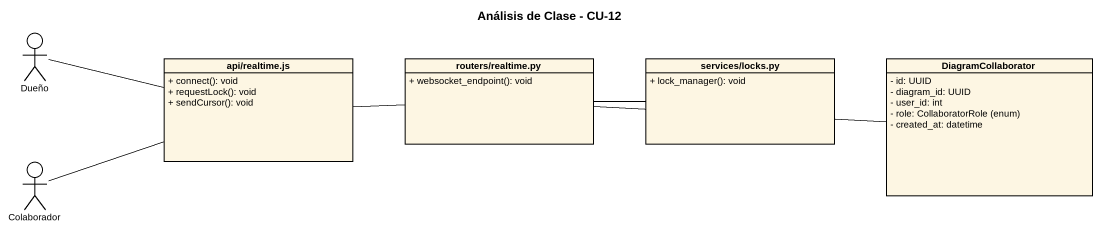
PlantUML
@startuml
title Análisis de Clase - CU-12
allowmixing
hide circle
hide empty members
skinparam classAttributeIconSize 0
actor Dueño
class "api/realtime.js" as api_realtime_js {
  + connect(): void
  + requestLock(): void
  + sendCursor(): void
}
class "routers/realtime.py" as routers_realtime_py {
  + websocket_endpoint(): void
}
class "services/locks.py" as services_locks_py {
  + lock_manager(): void
}
class DiagramCollaborator {
  - id: UUID
  - diagram_id: UUID
  - user_id: int
  {field} - role: CollaboratorRole (enum)
  - created_at: datetime
}
actor Colaborador
Dueño -right- api_realtime_js
api_realtime_js -right- routers_realtime_py
routers_realtime_py -right- services_locks_py
routers_realtime_py -right- DiagramCollaborator
Colaborador -right- api_realtime_js
@enduml
